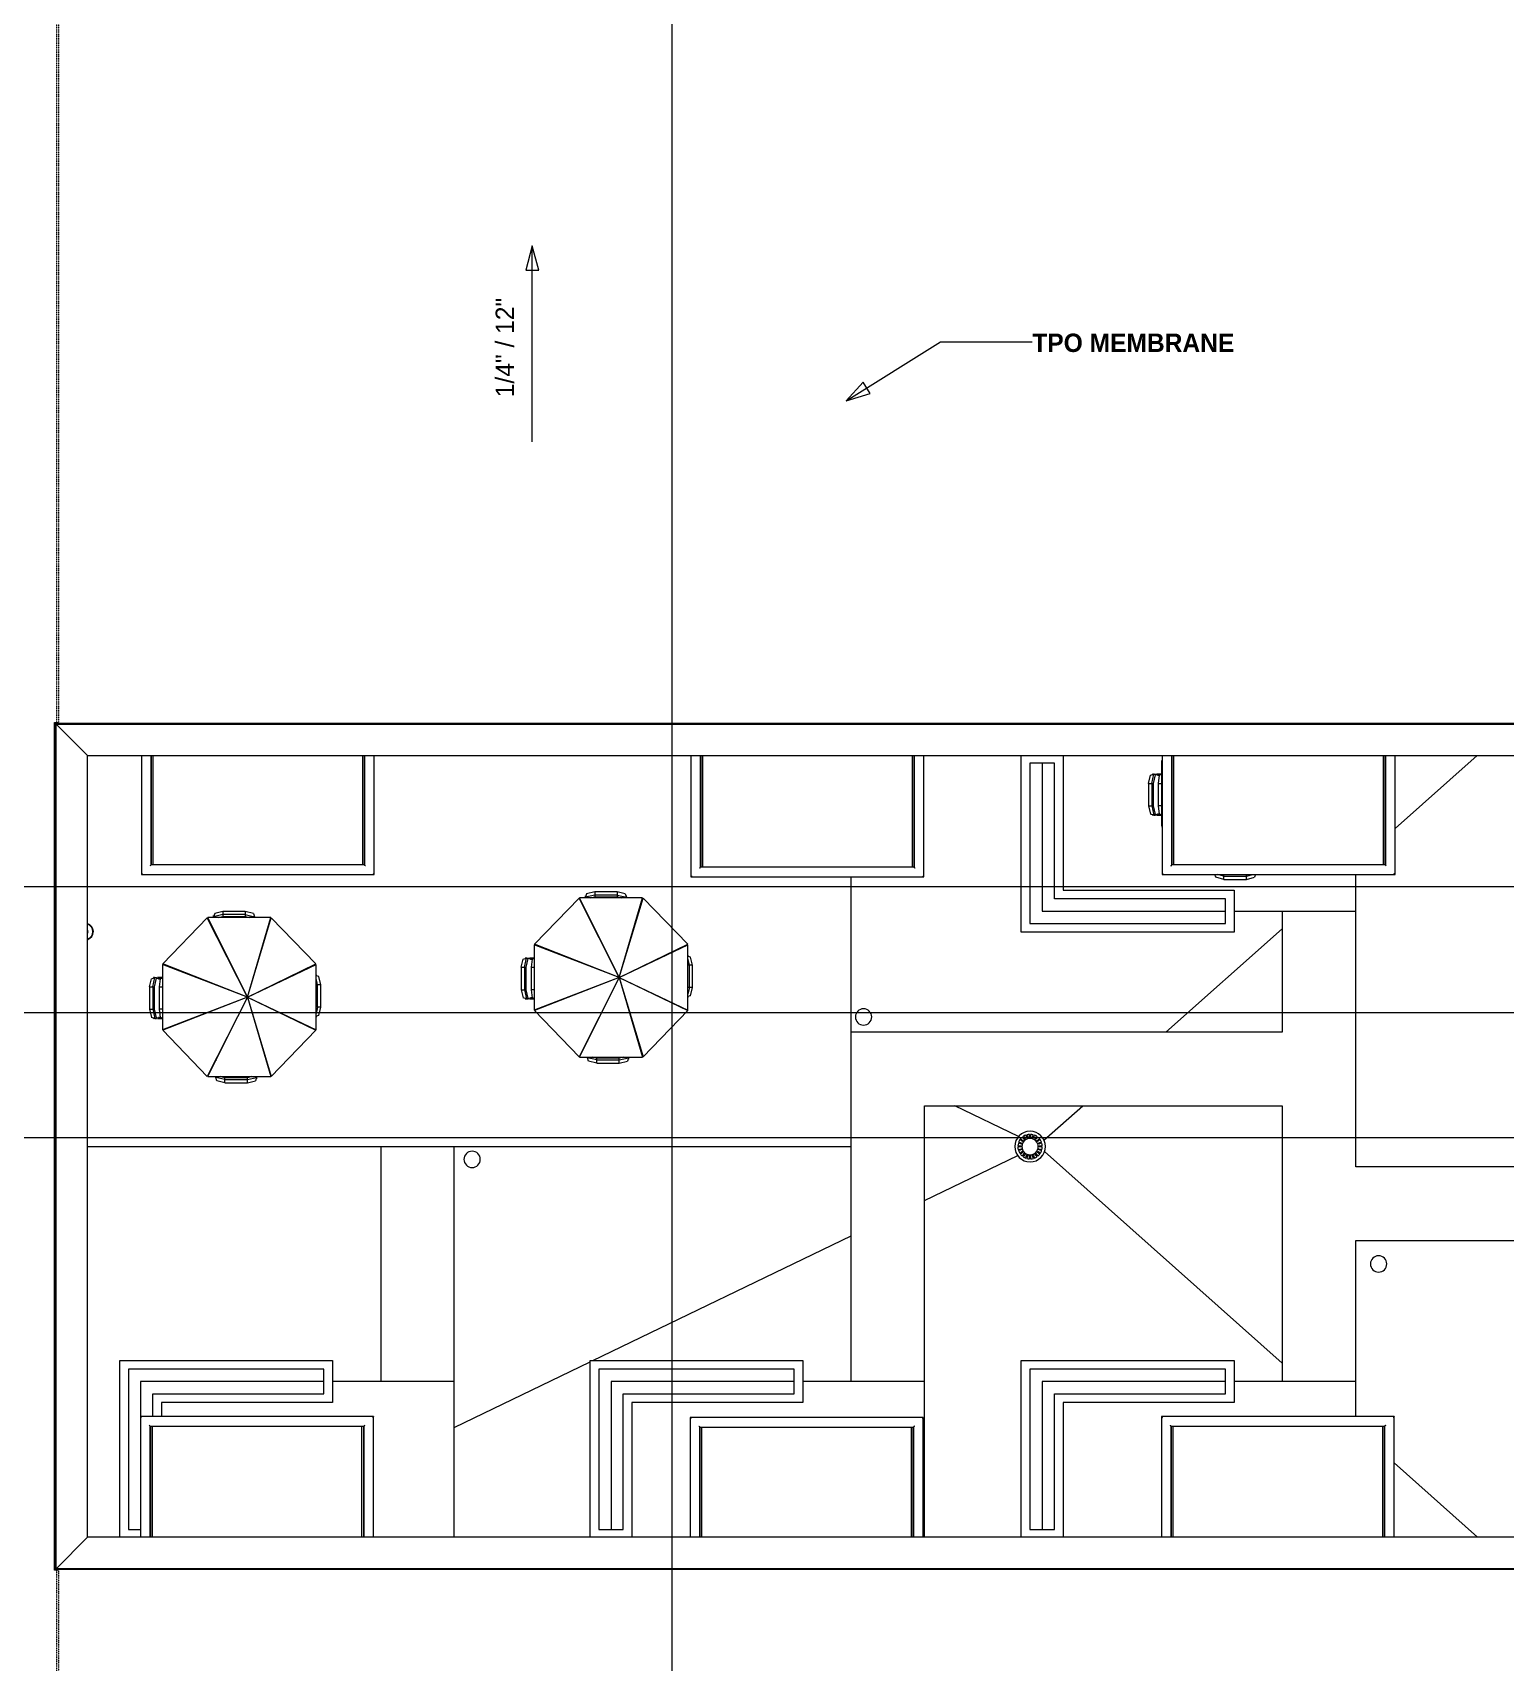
# Model space of a CAD drawing. Header units: inches. Extents: x -4250 to -935, y 9756 to 12395.
# Drawn here: x -3420 to -2699, y 10797 to 11595 of the extents above; entities that cross this region are included whole.
import ezdxf

# ---------------------------------------------------------------- set-up
doc = ezdxf.new("R2010")
doc.units = ezdxf.units.IN
doc.header["$MEASUREMENT"] = 0
doc.linetypes.add('Dash 1_16_', pattern=[0.125, 0.0625, -0.0625])
for name, color, linetype, lineweight in [('A-FLOR', 192, 'Continuous', 13), ('A-FLOR-4', 192, 'Continuous', 9), ('A-FLOR-HRAL', 11, 'Continuous', 9), ('A-ROOF-3', 7, 'Dash 1_16_', 9), ('A-WALL-2', 113, 'Continuous', 9), ('E-LITE-EQPM', 33, 'Continuous', 9), ('G-ANNO-DIMS', 111, 'Continuous', 9), ('G-ANNO-SYMB-2', 111, 'Continuous', 9), ('G-ANNO-TEXT', 231, 'Continuous', 9), ('G-IMPT', 8, 'Continuous', 9), ('M-EQPM', 50, 'Continuous', 9)]:
    doc.layers.add(name, color=color, linetype=linetype, lineweight=lineweight)
doc.styles.add('Century Gothic_1', font='ufonts.com_century-gothic.ttf', dxfattribs={"height": 9})
doc.styles.add('Century Gothic_B', font='GOTHICB.TTF', dxfattribs={"height": 9})

# ---------------------------------------------------------------- blocks, each defined once
blk = doc.blocks.new('Outdoor Table01 - 02ZUTB01_dwg-V5-FLOOR PLAN - ROOF')
at = {"layer": 'G-IMPT'}
for p, q in [((-11, 40.99), (-11.5, 39.37)), ((-7, 40.37), (-11.5, 39.37)), ((-11.42, 39.62), (-11.5, 40)), ((-11.5, 39.5), (-11.5, 40)), ((-7, 41.99), (-11, 40.99)), ((-7, 41.99), (4, 41.99)), ((-7, 41.99), (-7, 40.37)), ((-7, 40.37), (4, 40.37)), ((-7, 40.37), (-7, 39.5)), ((4, 41.99), (8, 40.99)), ((4, 41.99), (4, 40.37)), ((4, 40.37), (8.5, 39.37)), ((4, 40.37), (4, 39.5)), ((8.5, 39.37), (8, 40.99)), ((8.5, 40), (8.42, 39.62)), ((8.5, 39.5), (8.5, 40)), ((-37.47, 16.26), (-15.64, 38.89)), ((4, 0), (-15.64, 38.89)), ((-15.38, 39), (4, 0)), ((-15.38, 39), (15.49, 39)), ((-11.49, 39.42), (-11.5, 39.5)), ((-11.5, 39.37), (-11.5, 39)), ((-11.42, 39), (-11.46, 39.24)), ((-7, 39.5), (-9.25, 39)), ((4, 39.5), (-7, 39.5)), ((6.25, 39), (4, 39.5)), ((4, 0), (15.49, 39)), ((4, 0), (15.74, 38.89)), ((8.46, 39.24), (8.42, 39)), ((8.5, 39.5), (8.49, 39.42)), ((8.5, 39.37), (8.5, 39)), ((15.74, 38.89), (37.57, 16.26)), ((-11.5, 30.7), (-11.5, 31.19)), ((4, 0), (-37.57, 16)), ((-37.57, -16), (-37.57, 16)), ((4, 0), (-37.47, 16.26)), ((-7.56, 23.27), (-7.74, 23.24)), ((4, 0), (37.57, 16.26)), ((4, 0), (37.68, 16)), ((10.22, 20.61), (10.1, 20.71)), ((37.68, 16), (37.68, -16)), ((-43.99, 6), (-42.99, 10)), ((-41.37, 10.5), (-42.99, 10)), ((-42.37, 6), (-41.37, 10.5)), ((-41.5, 10.5), (-42, 10.5)), ((-42, 10.5), (-41.62, 10.42)), ((-41.42, 10.49), (-41.5, 10.5)), ((-40.56, 10.23), (-41.5, 6)), ((-41.37, 10.5), (-40.5, 10.5)), ((-38.5, 10), (-41.24, 10.46)), ((-40.56, 10.21), (-39.5, 10)), ((-40.5, 10.5), (-40.54, 10.34)), ((-39.7, 10.2), (-40, 10.5)), ((-40, 10.5), (-39, 10.5)), ((-38.5, 10), (-39.5, 10)), ((-38.5, 10), (-39, 10.5)), ((-39, 10.5), (-37.57, 10.5)), ((-39, 10.5), (-37.57, 10.5)), ((-38.5, 10), (-39, 6)), ((-37.57, 10.31), (-38.5, 10)), ((-23.32, 10.71), (-23.39, 10.54)), ((23.61, 9.5), (24, 9.5)), ((37.68, 9.44), (38, 9.5)), ((37.68, 9.5), (38, 9.5)), ((38.99, 9), (37.68, 9.4)), ((38.37, 5), (37.68, 8.11)), ((38.99, 9), (39.99, 5)), ((-43.99, -5), (-43.99, 6)), ((-43.99, 6), (-42.37, 6)), ((-42.37, -5), (-42.37, 6)), ((-42.37, 6), (-41.5, 6)), ((-41.5, 6), (-41.5, -5)), ((-39, 6), (-39, -5)), ((-37.57, 6), (-39, 6)), ((4, 0), (-37.57, -16)), ((4, 0), (-37.47, -16.26)), ((4, 0), (-15.64, -38.89)), ((4, 0), (-15.38, -39)), ((4, 0), (15.49, -39)), ((4, 0), (37.68, -16)), ((4, 0), (37.57, -16.26)), ((4, 0), (15.74, -38.89)), ((20.51, 7.84), (20.45, 7.97)), ((38.37, 5), (37.68, 5)), ((39.99, 5), (38.37, 5)), ((38.37, 5), (38.37, -6)), ((39.99, 5), (39.99, -6)), ((-43.99, -5), (-42.99, -9)), ((-43.99, -5), (-42.37, -5)), ((-42.37, -5), (-41.37, -9.5)), ((-42.37, -5), (-41.5, -5)), ((-41.5, -5), (-40.56, -9.23)), ((-39, -5), (-38.5, -9)), ((-39, -5), (-37.57, -5)), ((20.45, -7.97), (20.51, -7.84)), ((38.37, -6), (37.68, -9.11)), ((38.37, -6), (37.68, -6)), ((39.99, -6), (38.37, -6)), ((39.99, -6), (38.99, -10)), ((-42.99, -9), (-41.37, -9.5)), ((-41.62, -9.42), (-42, -9.5)), ((-41.5, -9.5), (-42, -9.5)), ((-41.42, -9.49), (-41.5, -9.5)), ((-41.37, -9.5), (-40.5, -9.5)), ((-38.5, -9), (-41.24, -9.46)), ((-39.5, -9), (-40.56, -9.21)), ((-40.54, -9.34), (-40.5, -9.5)), ((-40, -9.5), (-39.7, -9.2)), ((-39, -9.5), (-40, -9.5)), ((-39.5, -9), (-38.5, -9)), ((-39, -9.5), (-38.5, -9)), ((-37.57, -9.5), (-39, -9.5)), ((-37.57, -9.5), (-39, -9.5)), ((-37.57, -9.31), (-38.5, -9)), ((-23.39, -10.54), (-23.32, -10.71)), ((25.68, -10.5), (26.1, -10.5)), ((38.99, -10), (37.68, -10.4)), ((38, -10.5), (37.68, -10.44)), ((37.68, -10.5), (38, -10.5)), ((-15.64, -38.89), (-37.47, -16.26)), ((-8, -23.77), (-8, -24.14)), ((-7.74, -23.24), (-7.56, -23.27)), ((10.1, -20.71), (10.22, -20.61)), ((37.57, -16.26), (15.74, -38.89)), ((15.49, -39), (-15.38, -39)), ((-12.5, -32.68), (-12.5, -33.2)), ((-12.5, -39.37), (-12.5, -39)), ((-12, -40.99), (-12.5, -39.37)), ((-8, -40.37), (-12.5, -39.37)), ((-12.49, -39.42), (-12.5, -39.5)), ((-12.5, -39.5), (-12.5, -40)), ((-12.5, -40), (-12.42, -39.62)), ((-12.42, -39), (-12.46, -39.24)), ((-10.25, -39), (-8, -39.5)), ((-8, -39.5), (3, -39.5)), ((-8, -40.37), (-8, -39.5)), ((3, -39.5), (5.25, -39)), ((3, -40.37), (7.5, -39.37)), ((3, -40.37), (3, -39.5)), ((7, -40.99), (7.5, -39.37)), ((7.42, -39), (7.46, -39.24)), ((7.42, -39.62), (7.5, -40)), ((7.49, -39.42), (7.5, -39.5)), ((7.5, -39.37), (7.5, -39)), ((7.5, -39.5), (7.5, -40)), ((-8, -41.99), (-12, -40.99)), ((3, -40.37), (-8, -40.37)), ((-8, -41.99), (-8, -40.37)), ((3, -41.99), (-8, -41.99)), ((3, -41.99), (3, -40.37)), ((7, -40.99), (3, -41.99))]:
    blk.add_line(p, q, dxfattribs=at)
blk = doc.blocks.new('Outdoor Table01 - 02ZUTB01_dwg-V7-FLOOR PLAN - ROOF')
at = {"layer": 'G-IMPT'}
for p, q in [((-11.43, 39.66), (-11.5, 40)), ((-11.5, 39.66), (-11.5, 40)), ((-11, 40.99), (-11.41, 39.66)), ((-7, 41.99), (-11, 40.99)), ((-7, 40.37), (-10.18, 39.66)), ((-7, 41.99), (4, 41.99)), ((-7, 41.99), (-7, 40.37)), ((-7, 40.37), (4, 40.37)), ((-7, 40.37), (-7, 39.66)), ((4, 41.99), (8, 40.99)), ((4, 41.99), (4, 40.37)), ((4, 40.37), (7.18, 39.66)), ((4, 40.37), (4, 39.66)), ((8.41, 39.66), (8, 40.99)), ((8.5, 40), (8.43, 39.66)), ((8.5, 39.66), (8.5, 40)), ((-37.25, 15.88), (-37.57, 16)), ((-37.57, -16), (-37.57, 16)), ((-37.47, 16.26), (-37.25, 16.49)), ((-37.25, 16.18), (-37.47, 16.26)), ((-43.99, 6), (-42.99, 10)), ((-41.37, 10.5), (-42.99, 10)), ((-42.37, 6), (-41.37, 10.5)), ((-41.5, 10.5), (-42, 10.5)), ((-42, 10.5), (-41.62, 10.42)), ((-41.42, 10.49), (-41.5, 10.5)), ((-40.56, 10.23), (-41.5, 6)), ((-41.37, 10.5), (-40.5, 10.5)), ((-38.5, 10), (-41.24, 10.46)), ((-40.56, 10.21), (-39.5, 10)), ((-40.5, 10.5), (-40.54, 10.34)), ((-39.7, 10.2), (-40, 10.5)), ((-40, 10.5), (-39, 10.5)), ((-38.5, 10), (-39.5, 10)), ((-38.5, 10), (-39, 10.5)), ((-39, 10.5), (-37.57, 10.5)), ((-39, 10.5), (-37.57, 10.5)), ((-38.5, 10), (-39, 6)), ((-37.57, 10.31), (-38.5, 10)), ((-43.99, -5), (-43.99, 6)), ((-43.99, 6), (-42.37, 6)), ((-42.37, -5), (-42.37, 6)), ((-42.37, 6), (-41.5, 6)), ((-41.5, 6), (-41.5, -5)), ((-39, 6), (-39, -5)), ((-37.57, 6), (-39, 6)), ((-43.99, -5), (-42.99, -9)), ((-43.99, -5), (-42.37, -5)), ((-42.37, -5), (-41.37, -9.5)), ((-42.37, -5), (-41.5, -5)), ((-41.5, -5), (-40.56, -9.23)), ((-39, -5), (-38.5, -9)), ((-39, -5), (-37.57, -5)), ((-42.99, -9), (-41.37, -9.5)), ((-41.62, -9.42), (-42, -9.5)), ((-41.5, -9.5), (-42, -9.5)), ((-41.42, -9.49), (-41.5, -9.5)), ((-41.37, -9.5), (-40.5, -9.5)), ((-38.5, -9), (-41.24, -9.46)), ((-39.5, -9), (-40.56, -9.21)), ((-40.54, -9.34), (-40.5, -9.5)), ((-40, -9.5), (-39.7, -9.2)), ((-39, -9.5), (-40, -9.5)), ((-39.5, -9), (-38.5, -9)), ((-39, -9.5), (-38.5, -9)), ((-37.57, -9.5), (-39, -9.5)), ((-37.57, -9.5), (-39, -9.5)), ((-37.57, -9.31), (-38.5, -9)), ((-37.25, -15.87), (-37.57, -16)), ((-37.25, -16.18), (-37.47, -16.26)), ((-37.25, -16.49), (-37.47, -16.26))]:
    blk.add_line(p, q, dxfattribs=at)

msp = doc.modelspace()

# ---------------------------------------------------------------- linework, layer by layer
at = {"layer": 'A-FLOR'}
for p, q in [((-2753.12, 11205.03), (-2712.81, 11240.83)), ((-2865.45, 11105.29), (-2808.32, 11156.01)), ((-2937.48, 11054.25), (-2968.71, 11069.29)), ((-2925.06, 11052.36), (-2906, 11069.29)), ((-2983.52, 11022.92), (-2937.91, 11044.95)), ((-2924.83, 11046.84), (-2808.32, 10943.11)), ((-3146.06, 10944.44), (-3019.52, 11005.54)), ((-3213.92, 10911.67), (-3147.37, 10943.81)), ((-2753.5, 10894.29), (-2712.69, 10857.95))]:
    msp.add_line(p, q, dxfattribs=at)
at = {"layer": 'A-FLOR-4'}
for p, q in [((-2925.92, 11237.14), (-2925.92, 11164.59)), ((-3019.52, 10934.19), (-3019.52, 11181.39)), ((-2772.32, 11039.29), (-2772.32, 11182.53)), ((-2925.92, 11164.59), (-2836.17, 11164.59)), ((-2831.92, 11164.59), (-2772.32, 11164.59)), ((-2808.32, 11164.59), (-2808.32, 11105.29)), ((-2808.32, 11105.29), (-3019.52, 11105.29)), ((-2983.52, 10857.95), (-2983.52, 11069.29)), ((-2983.52, 11069.29), (-2808.32, 11069.29)), ((-2808.32, 11069.29), (-2808.32, 10934.19)), ((-3393.48, 11049.29), (-3019.52, 11049.29)), ((-3249.92, 11049.29), (-3249.92, 10934.19)), ((-3213.92, 10857.95), (-3213.92, 11049.29)), ((-2520.32, 11039.29), (-2772.32, 11039.29)), ((-2772.32, 10917), (-2772.32, 11003.29)), ((-2772.32, 11003.29), (-2520.32, 11003.29)), ((-3277.77, 10934.19), (-3367.52, 10934.19)), ((-3367.52, 10934.19), (-3367.52, 10917)), ((-3213.92, 10934.19), (-3273.52, 10934.19)), ((-3047.37, 10934.19), (-3137.12, 10934.19)), ((-3137.12, 10934.19), (-3137.12, 10861.64)), ((-2983.52, 10934.19), (-3043.12, 10934.19)), ((-2925.92, 10934.19), (-2925.92, 10861.64)), ((-2836.17, 10934.19), (-2925.92, 10934.19)), ((-2772.32, 10934.19), (-2831.92, 10934.19))]:
    msp.add_line(p, q, dxfattribs=at)
at = {"layer": 'A-FLOR-HRAL'}
for p, q in [((-3367.15, 11240.83), (-3367.15, 11182.53)), ((-3362.42, 11187.25), (-3362.42, 11240.83)), ((-3257.82, 11240.83), (-3257.82, 11187.25)), ((-3253.1, 11182.53), (-3253.1, 11240.83)), ((-3097.95, 11240.83), (-3097.95, 11181.39)), ((-3093.22, 11186.11), (-3093.22, 11240.83)), ((-2988.62, 11240.83), (-2988.62, 11186.11)), ((-2983.9, 11181.39), (-2983.9, 11240.83)), ((-2867.17, 11240.83), (-2867.17, 11182.53)), ((-2862.45, 11187.25), (-2862.45, 11240.83)), ((-2757.85, 11240.83), (-2757.85, 11187.25)), ((-2753.12, 11182.53), (-2753.12, 11240.83)), ((-3257.82, 11187.25), (-3362.42, 11187.25)), ((-2988.62, 11186.11), (-3093.22, 11186.11)), ((-2757.85, 11187.25), (-2862.45, 11187.25)), ((-3367.15, 11182.53), (-3253.1, 11182.53)), ((-3097.95, 11181.39), (-2983.9, 11181.39)), ((-2867.17, 11182.53), (-2753.12, 11182.53)), ((-3253.47, 10917), (-3367.52, 10917)), ((-3367.52, 10917), (-3367.52, 10857.95)), ((-3253.47, 10857.95), (-3253.47, 10917)), ((-2984.3, 10916.64), (-3098.35, 10916.64)), ((-3098.35, 10916.64), (-3098.35, 10857.95)), ((-2984.3, 10857.95), (-2984.3, 10916.64)), ((-2753.5, 10917), (-2867.55, 10917)), ((-2867.55, 10917), (-2867.55, 10857.95)), ((-2753.5, 10857.95), (-2753.5, 10917)), ((-3362.8, 10912.28), (-3258.2, 10912.28)), ((-3362.8, 10857.95), (-3362.8, 10912.28)), ((-3258.2, 10912.28), (-3258.2, 10857.95)), ((-3093.62, 10911.91), (-2989.02, 10911.91)), ((-3093.62, 10857.95), (-3093.62, 10911.91)), ((-2989.02, 10911.91), (-2989.02, 10857.95)), ((-2862.82, 10912.28), (-2758.22, 10912.28)), ((-2862.82, 10857.95), (-2862.82, 10912.28)), ((-2758.22, 10912.28), (-2758.22, 10857.95))]:
    msp.add_line(p, q, dxfattribs=at)
for points, knots in [([(-3362.9, 11186.78), (-3362.86, 11186.82), (-3362.79, 11186.88), (-3362.72, 11186.96), (-3362.67, 11187.01), (-3362.63, 11187.04), (-3362.6, 11187.08), (-3362.57, 11187.11), (-3362.54, 11187.13), (-3362.52, 11187.16), (-3362.49, 11187.19), (-3362.46, 11187.22), (-3362.43, 11187.24), (-3362.42, 11187.25), (-3362.42, 11187.25)], [0, 0, 0, 0, 0.166667, 0.25, 0.333333, 0.375, 0.416667, 0.5, 0.541667, 0.583333, 0.666667, 0.75, 0.833333, 1, 1, 1, 1]), ([(-3257.35, 11186.78), (-3257.39, 11186.82), (-3257.45, 11186.88), (-3257.53, 11186.96), (-3257.58, 11187.01), (-3257.61, 11187.04), (-3257.65, 11187.08), (-3257.68, 11187.11), (-3257.71, 11187.13), (-3257.73, 11187.16), (-3257.76, 11187.19), (-3257.79, 11187.22), (-3257.82, 11187.24), (-3257.82, 11187.25), (-3257.82, 11187.25)], [0, 0, 0, 0, 0.166667, 0.25, 0.333333, 0.375, 0.416667, 0.5, 0.541667, 0.583333, 0.666667, 0.75, 0.833333, 1, 1, 1, 1]), ([(-3093.7, 11185.64), (-3093.65, 11185.68), (-3093.59, 11185.74), (-3093.51, 11185.82), (-3093.47, 11185.87), (-3093.43, 11185.9), (-3093.4, 11185.94), (-3093.37, 11185.97), (-3093.34, 11186), (-3093.31, 11186.02), (-3093.29, 11186.05), (-3093.26, 11186.08), (-3093.23, 11186.11), (-3093.22, 11186.11), (-3093.22, 11186.11)], [0, 0, 0, 0, 0.166667, 0.25, 0.333333, 0.375, 0.416667, 0.5, 0.541667, 0.583333, 0.666667, 0.75, 0.833333, 1, 1, 1, 1]), ([(-2988.15, 11185.64), (-2988.19, 11185.68), (-2988.25, 11185.74), (-2988.33, 11185.82), (-2988.38, 11185.87), (-2988.41, 11185.9), (-2988.45, 11185.94), (-2988.48, 11185.97), (-2988.51, 11186), (-2988.53, 11186.02), (-2988.56, 11186.05), (-2988.59, 11186.08), (-2988.62, 11186.11), (-2988.62, 11186.11), (-2988.62, 11186.11)], [0, 0, 0, 0, 0.166667, 0.25, 0.333333, 0.375, 0.416667, 0.5, 0.541667, 0.583333, 0.666667, 0.75, 0.833333, 1, 1, 1, 1]), ([(-2862.92, 11186.78), (-2862.88, 11186.82), (-2862.82, 11186.88), (-2862.74, 11186.96), (-2862.69, 11187.01), (-2862.66, 11187.04), (-2862.62, 11187.08), (-2862.59, 11187.11), (-2862.57, 11187.13), (-2862.54, 11187.16), (-2862.51, 11187.19), (-2862.48, 11187.22), (-2862.46, 11187.24), (-2862.45, 11187.25), (-2862.45, 11187.25)], [0, 0, 0, 0, 0.166667, 0.25, 0.333333, 0.375, 0.416667, 0.5, 0.541667, 0.583333, 0.666667, 0.75, 0.833333, 1, 1, 1, 1]), ([(-2757.38, 11186.78), (-2757.42, 11186.82), (-2757.48, 11186.88), (-2757.56, 11186.96), (-2757.6, 11187.01), (-2757.64, 11187.04), (-2757.67, 11187.08), (-2757.7, 11187.11), (-2757.73, 11187.13), (-2757.76, 11187.16), (-2757.79, 11187.19), (-2757.81, 11187.22), (-2757.84, 11187.24), (-2757.85, 11187.25), (-2757.85, 11187.25)], [0, 0, 0, 0, 0.166667, 0.25, 0.333333, 0.375, 0.416667, 0.5, 0.541667, 0.583333, 0.666667, 0.75, 0.833333, 1, 1, 1, 1]), ([(-3367.15, 11182.53), (-3367.15, 11182.53), (-3367.14, 11182.54), (-3367.11, 11182.56), (-3367.09, 11182.59), (-3367.06, 11182.62), (-3367.03, 11182.64), (-3367, 11182.67), (-3366.96, 11182.71), (-3366.92, 11182.75), (-3366.89, 11182.79), (-3366.85, 11182.83), (-3366.78, 11182.9), (-3366.72, 11182.96), (-3366.68, 11183)], [0, 0, 0, 0, 0.166667, 0.25, 0.333333, 0.416667, 0.458333, 0.5, 0.583333, 0.666667, 0.708333, 0.75, 0.833333, 1, 1, 1, 1]), ([(-3253.1, 11182.53), (-3253.1, 11182.53), (-3253.11, 11182.54), (-3253.13, 11182.56), (-3253.16, 11182.59), (-3253.19, 11182.62), (-3253.22, 11182.64), (-3253.24, 11182.67), (-3253.28, 11182.71), (-3253.33, 11182.75), (-3253.36, 11182.79), (-3253.4, 11182.83), (-3253.47, 11182.9), (-3253.53, 11182.96), (-3253.57, 11183)], [0, 0, 0, 0, 0.166667, 0.25, 0.333333, 0.416667, 0.458333, 0.5, 0.583333, 0.666667, 0.708333, 0.75, 0.833333, 1, 1, 1, 1]), ([(-3097.95, 11181.39), (-3097.95, 11181.39), (-3097.94, 11181.4), (-3097.91, 11181.42), (-3097.89, 11181.45), (-3097.86, 11181.48), (-3097.83, 11181.51), (-3097.8, 11181.53), (-3097.76, 11181.57), (-3097.72, 11181.62), (-3097.68, 11181.65), (-3097.65, 11181.69), (-3097.58, 11181.76), (-3097.52, 11181.82), (-3097.48, 11181.86)], [0, 0, 0, 0, 0.166667, 0.25, 0.333333, 0.416667, 0.458333, 0.5, 0.583333, 0.666667, 0.708333, 0.75, 0.833333, 1, 1, 1, 1]), ([(-2983.9, 11181.39), (-2983.9, 11181.39), (-2983.91, 11181.4), (-2983.93, 11181.42), (-2983.96, 11181.45), (-2983.99, 11181.48), (-2984.02, 11181.51), (-2984.04, 11181.53), (-2984.08, 11181.57), (-2984.13, 11181.62), (-2984.16, 11181.65), (-2984.2, 11181.69), (-2984.27, 11181.76), (-2984.33, 11181.82), (-2984.37, 11181.86)], [0, 0, 0, 0, 0.166667, 0.25, 0.333333, 0.416667, 0.458333, 0.5, 0.583333, 0.666667, 0.708333, 0.75, 0.833333, 1, 1, 1, 1]), ([(-2867.17, 11182.53), (-2867.17, 11182.53), (-2867.16, 11182.54), (-2867.14, 11182.56), (-2867.11, 11182.59), (-2867.08, 11182.62), (-2867.06, 11182.64), (-2867.03, 11182.67), (-2866.99, 11182.71), (-2866.95, 11182.75), (-2866.91, 11182.79), (-2866.87, 11182.83), (-2866.8, 11182.9), (-2866.74, 11182.96), (-2866.7, 11183)], [0, 0, 0, 0, 0.166667, 0.25, 0.333333, 0.416667, 0.458333, 0.5, 0.583333, 0.666667, 0.708333, 0.75, 0.833333, 1, 1, 1, 1]), ([(-2753.12, 11182.53), (-2753.12, 11182.53), (-2753.13, 11182.54), (-2753.16, 11182.56), (-2753.19, 11182.59), (-2753.21, 11182.62), (-2753.24, 11182.64), (-2753.27, 11182.67), (-2753.31, 11182.71), (-2753.35, 11182.75), (-2753.39, 11182.79), (-2753.42, 11182.83), (-2753.49, 11182.9), (-2753.55, 11182.96), (-2753.6, 11183)], [0, 0, 0, 0, 0.166667, 0.25, 0.333333, 0.416667, 0.458333, 0.5, 0.583333, 0.666667, 0.708333, 0.75, 0.833333, 1, 1, 1, 1]), ([(-3367.52, 10917), (-3367.52, 10917), (-3367.52, 10916.99), (-3367.49, 10916.97), (-3367.46, 10916.94), (-3367.43, 10916.91), (-3367.41, 10916.88), (-3367.38, 10916.86), (-3367.34, 10916.82), (-3367.3, 10916.77), (-3367.26, 10916.74), (-3367.22, 10916.7), (-3367.15, 10916.63), (-3367.09, 10916.57), (-3367.05, 10916.53)], [0, 0, 0, 0, 0.166667, 0.25, 0.333333, 0.416667, 0.458333, 0.5, 0.583333, 0.666667, 0.708333, 0.75, 0.833333, 1, 1, 1, 1]), ([(-3253.47, 10917), (-3253.47, 10917), (-3253.48, 10916.99), (-3253.51, 10916.97), (-3253.54, 10916.94), (-3253.57, 10916.91), (-3253.59, 10916.88), (-3253.62, 10916.86), (-3253.66, 10916.82), (-3253.7, 10916.77), (-3253.74, 10916.74), (-3253.78, 10916.7), (-3253.84, 10916.63), (-3253.91, 10916.57), (-3253.95, 10916.53)], [0, 0, 0, 0, 0.166667, 0.25, 0.333333, 0.416667, 0.458333, 0.5, 0.583333, 0.666667, 0.708333, 0.75, 0.833333, 1, 1, 1, 1]), ([(-3098.35, 10916.64), (-3098.35, 10916.64), (-3098.34, 10916.63), (-3098.31, 10916.6), (-3098.29, 10916.58), (-3098.26, 10916.55), (-3098.23, 10916.52), (-3098.2, 10916.49), (-3098.16, 10916.46), (-3098.12, 10916.41), (-3098.09, 10916.38), (-3098.05, 10916.34), (-3097.98, 10916.27), (-3097.92, 10916.21), (-3097.88, 10916.17)], [0, 0, 0, 0, 0.166667, 0.25, 0.333333, 0.416667, 0.458333, 0.5, 0.583333, 0.666667, 0.708333, 0.75, 0.833333, 1, 1, 1, 1]), ([(-2984.3, 10916.64), (-2984.3, 10916.64), (-2984.31, 10916.63), (-2984.33, 10916.6), (-2984.36, 10916.58), (-2984.39, 10916.55), (-2984.42, 10916.52), (-2984.44, 10916.49), (-2984.48, 10916.46), (-2984.53, 10916.41), (-2984.56, 10916.38), (-2984.6, 10916.34), (-2984.67, 10916.27), (-2984.73, 10916.21), (-2984.77, 10916.17)], [0, 0, 0, 0, 0.166667, 0.25, 0.333333, 0.416667, 0.458333, 0.5, 0.583333, 0.666667, 0.708333, 0.75, 0.833333, 1, 1, 1, 1]), ([(-2867.55, 10917), (-2867.55, 10917), (-2867.54, 10916.99), (-2867.51, 10916.97), (-2867.49, 10916.94), (-2867.46, 10916.91), (-2867.43, 10916.88), (-2867.4, 10916.86), (-2867.36, 10916.82), (-2867.32, 10916.77), (-2867.28, 10916.74), (-2867.25, 10916.7), (-2867.18, 10916.63), (-2867.12, 10916.57), (-2867.08, 10916.53)], [0, 0, 0, 0, 0.166667, 0.25, 0.333333, 0.416667, 0.458333, 0.5, 0.583333, 0.666667, 0.708333, 0.75, 0.833333, 1, 1, 1, 1]), ([(-2753.5, 10917), (-2753.5, 10917), (-2753.51, 10916.99), (-2753.53, 10916.97), (-2753.56, 10916.94), (-2753.59, 10916.91), (-2753.62, 10916.88), (-2753.64, 10916.86), (-2753.68, 10916.82), (-2753.73, 10916.77), (-2753.76, 10916.74), (-2753.8, 10916.7), (-2753.87, 10916.63), (-2753.93, 10916.57), (-2753.97, 10916.53)], [0, 0, 0, 0, 0.166667, 0.25, 0.333333, 0.416667, 0.458333, 0.5, 0.583333, 0.666667, 0.708333, 0.75, 0.833333, 1, 1, 1, 1]), ([(-3363.27, 10912.75), (-3363.23, 10912.71), (-3363.17, 10912.65), (-3363.09, 10912.57), (-3363.04, 10912.52), (-3363.01, 10912.49), (-3362.98, 10912.45), (-3362.94, 10912.42), (-3362.92, 10912.39), (-3362.89, 10912.37), (-3362.86, 10912.34), (-3362.83, 10912.31), (-3362.81, 10912.29), (-3362.8, 10912.28), (-3362.8, 10912.28)], [0, 0, 0, 0, 0.166667, 0.25, 0.333333, 0.375, 0.416667, 0.5, 0.541667, 0.583333, 0.666667, 0.75, 0.833333, 1, 1, 1, 1]), ([(-3257.73, 10912.75), (-3257.77, 10912.71), (-3257.83, 10912.65), (-3257.91, 10912.57), (-3257.95, 10912.52), (-3257.99, 10912.49), (-3258.02, 10912.45), (-3258.05, 10912.42), (-3258.08, 10912.39), (-3258.11, 10912.37), (-3258.14, 10912.34), (-3258.16, 10912.31), (-3258.19, 10912.29), (-3258.2, 10912.28), (-3258.2, 10912.28)], [0, 0, 0, 0, 0.166667, 0.25, 0.333333, 0.375, 0.416667, 0.5, 0.541667, 0.583333, 0.666667, 0.75, 0.833333, 1, 1, 1, 1]), ([(-3094.1, 10912.39), (-3094.05, 10912.35), (-3093.99, 10912.28), (-3093.92, 10912.21), (-3093.87, 10912.16), (-3093.83, 10912.12), (-3093.8, 10912.09), (-3093.77, 10912.06), (-3093.74, 10912.03), (-3093.72, 10912.01), (-3093.69, 10911.98), (-3093.66, 10911.95), (-3093.63, 10911.92), (-3093.62, 10911.91), (-3093.62, 10911.91)], [0, 0, 0, 0, 0.166667, 0.25, 0.333333, 0.375, 0.416667, 0.5, 0.541667, 0.583333, 0.666667, 0.75, 0.833333, 1, 1, 1, 1]), ([(-2988.55, 10912.39), (-2988.59, 10912.35), (-2988.65, 10912.28), (-2988.73, 10912.21), (-2988.78, 10912.16), (-2988.81, 10912.12), (-2988.85, 10912.09), (-2988.88, 10912.06), (-2988.91, 10912.03), (-2988.93, 10912.01), (-2988.96, 10911.98), (-2988.99, 10911.95), (-2989.02, 10911.92), (-2989.02, 10911.92), (-2989.02, 10911.91)], [0, 0, 0, 0, 0.166667, 0.25, 0.333333, 0.375, 0.416667, 0.5, 0.541667, 0.583333, 0.666667, 0.75, 0.833333, 1, 1, 1, 1]), ([(-2863.3, 10912.75), (-2863.25, 10912.71), (-2863.19, 10912.65), (-2863.11, 10912.57), (-2863.07, 10912.52), (-2863.03, 10912.49), (-2863, 10912.45), (-2862.97, 10912.42), (-2862.94, 10912.39), (-2862.91, 10912.37), (-2862.89, 10912.34), (-2862.86, 10912.31), (-2862.83, 10912.29), (-2862.82, 10912.28), (-2862.82, 10912.28)], [0, 0, 0, 0, 0.166667, 0.25, 0.333333, 0.375, 0.416667, 0.5, 0.541667, 0.583333, 0.666667, 0.75, 0.833333, 1, 1, 1, 1]), ([(-2757.75, 10912.75), (-2757.79, 10912.71), (-2757.85, 10912.65), (-2757.93, 10912.57), (-2757.98, 10912.52), (-2758.01, 10912.49), (-2758.05, 10912.45), (-2758.08, 10912.42), (-2758.11, 10912.39), (-2758.13, 10912.37), (-2758.16, 10912.34), (-2758.19, 10912.31), (-2758.21, 10912.29), (-2758.22, 10912.28), (-2758.22, 10912.28)], [0, 0, 0, 0, 0.166667, 0.25, 0.333333, 0.375, 0.416667, 0.5, 0.541667, 0.583333, 0.666667, 0.75, 0.833333, 1, 1, 1, 1])]:
    msp.add_open_spline(points, degree=3, knots=knots, dxfattribs=at)
at = {"layer": 'A-ROOF-3'}
for p, q in [((-3408.67, 11747.44), (-3408.67, 11257)), ((-3407.67, 11748.44), (-3407.67, 11256.49)), ((-3408.67, 10841.78), (-3408.67, 10351.34)), ((-3407.67, 10842.29), (-3407.67, 10350.34))]:
    msp.add_line(p, q, dxfattribs=at)
at = {"layer": 'A-WALL-2'}
for p, q in [((-3409.19, 11256.53), (-3409.66, 11257)), ((-3409.66, 11257), (-3407.67, 11257)), ((-3409.66, 11257), (-3409.19, 11256.53)), ((-3409.66, 10841.78), (-3409.66, 11257)), ((-2077.02, 11256.49), (-3409.15, 11256.49)), ((-3409.15, 11256.49), (-3409.15, 10842.29)), ((-3393.48, 11240.83), (-3408.93, 11256.27)), ((-3408.93, 11256.27), (-2076.8, 11256.27)), ((-3408.93, 11256.27), (-3393.48, 11240.83)), ((-3408.93, 10842.51), (-3408.93, 11256.27)), ((-3393.48, 11240.83), (-2061.36, 11240.83)), ((-3393.48, 10857.95), (-3393.48, 11240.83)), ((-3362.36, 11240.83), (-3362.36, 11187.25)), ((-3361.36, 11187.25), (-3361.36, 11240.83)), ((-3258.87, 11240.83), (-3258.87, 11187.25)), ((-3257.87, 11187.25), (-3257.87, 11240.83)), ((-3093.16, 11240.83), (-3093.16, 11186.11)), ((-3092.16, 11186.11), (-3092.16, 11240.83)), ((-2989.67, 11240.83), (-2989.67, 11186.11)), ((-2988.67, 11186.11), (-2988.67, 11240.83)), ((-2936.17, 11154.34), (-2936.17, 11240.83)), ((-2931.92, 11237.14), (-2931.92, 11158.59)), ((-2919.92, 11237.14), (-2931.92, 11237.14)), ((-2919.92, 11170.59), (-2919.92, 11237.14)), ((-2915.67, 11240.83), (-2915.67, 11174.84)), ((-2862.39, 11240.83), (-2862.39, 11187.25)), ((-2861.39, 11187.25), (-2861.39, 11240.83)), ((-2758.89, 11240.83), (-2758.89, 11187.25)), ((-2757.89, 11187.25), (-2757.89, 11240.83)), ((-2836.17, 11170.59), (-2919.92, 11170.59)), ((-2915.67, 11174.84), (-2831.92, 11174.84)), ((-2836.17, 11158.59), (-2836.17, 11170.59)), ((-2831.92, 11174.84), (-2831.92, 11154.34)), ((-2831.92, 11154.34), (-2936.17, 11154.34)), ((-2931.92, 11158.59), (-2836.17, 11158.59)), ((-3377.77, 10944.44), (-3273.52, 10944.44)), ((-3377.77, 10857.95), (-3377.77, 10944.44)), ((-3277.77, 10940.19), (-3373.52, 10940.19)), ((-3373.52, 10940.19), (-3373.52, 10861.64)), ((-3277.77, 10928.19), (-3277.77, 10940.19)), ((-3273.52, 10944.44), (-3273.52, 10923.94)), ((-3147.37, 10944.44), (-3043.12, 10944.44)), ((-3147.37, 10857.95), (-3147.37, 10944.44)), ((-3047.37, 10940.19), (-3143.12, 10940.19)), ((-3143.12, 10940.19), (-3143.12, 10861.64)), ((-3047.37, 10928.19), (-3047.37, 10940.19)), ((-3043.12, 10944.44), (-3043.12, 10923.94)), ((-2936.17, 10944.44), (-2831.92, 10944.44)), ((-2936.17, 10857.95), (-2936.17, 10944.44)), ((-2836.17, 10940.19), (-2931.92, 10940.19)), ((-2931.92, 10940.19), (-2931.92, 10861.64)), ((-2836.17, 10928.19), (-2836.17, 10940.19)), ((-2831.92, 10944.44), (-2831.92, 10923.94)), ((-3361.52, 10928.19), (-3277.77, 10928.19)), ((-3361.52, 10917), (-3361.52, 10928.19)), ((-3273.52, 10923.94), (-3357.27, 10923.94)), ((-3357.27, 10923.94), (-3357.27, 10917)), ((-3131.12, 10928.19), (-3047.37, 10928.19)), ((-3131.12, 10861.64), (-3131.12, 10928.19)), ((-3043.12, 10923.94), (-3126.87, 10923.94)), ((-3126.87, 10923.94), (-3126.87, 10857.95)), ((-2919.92, 10928.19), (-2836.17, 10928.19)), ((-2919.92, 10861.64), (-2919.92, 10928.19)), ((-2831.92, 10923.94), (-2915.67, 10923.94)), ((-2915.67, 10923.94), (-2915.67, 10857.95)), ((-3362.75, 10912.28), (-3362.75, 10857.95)), ((-3361.75, 10857.95), (-3361.75, 10912.28)), ((-3259.26, 10912.28), (-3259.26, 10857.95)), ((-3258.26, 10857.95), (-3258.26, 10912.28)), ((-3093.58, 10911.91), (-3093.58, 10857.95)), ((-3092.58, 10857.95), (-3092.58, 10911.91)), ((-2990.09, 10911.92), (-2990.09, 10857.95)), ((-2989.09, 10857.95), (-2989.09, 10911.91)), ((-2862.78, 10912.28), (-2862.78, 10857.95)), ((-2861.78, 10857.95), (-2861.78, 10912.28)), ((-2759.28, 10912.28), (-2759.28, 10857.95)), ((-2758.28, 10857.95), (-2758.28, 10912.28)), ((-3373.52, 10861.64), (-3367.52, 10861.64)), ((-3143.12, 10861.64), (-3131.12, 10861.64)), ((-2931.92, 10861.64), (-2919.92, 10861.64)), ((-3393.48, 10857.95), (-3408.93, 10842.51)), ((-3408.93, 10842.51), (-3393.48, 10857.95)), ((-2061.36, 10857.95), (-3393.48, 10857.95)), ((-2076.8, 10842.51), (-3408.93, 10842.51)), ((-3409.19, 10842.25), (-3409.66, 10841.78)), ((-3409.66, 10841.78), (-3409.19, 10842.25)), ((-3407.67, 10841.78), (-3409.66, 10841.78)), ((-3409.15, 10842.29), (-2077.02, 10842.29))]:
    msp.add_line(p, q, dxfattribs=at)
at = {"layer": 'A-WALL-2', "flags": 128}
for points in [[(-3409.15, 11256.49), (-3409.15, 11256.49), (-3409.16, 11256.5), (-3409.19, 11256.53)], [(-3409.19, 11256.53), (-3409.16, 11256.5), (-3409.15, 11256.49), (-3409.15, 11256.49)], [(-3408.93, 11256.27), (-3408.98, 11256.32), (-3409.04, 11256.38), (-3409.08, 11256.42), (-3409.12, 11256.46), (-3409.14, 11256.48), (-3409.15, 11256.49)], [(-3409.15, 11256.49), (-3409.14, 11256.48), (-3409.12, 11256.46), (-3409.08, 11256.42), (-3409.04, 11256.38), (-3408.98, 11256.32), (-3408.93, 11256.27)], [(-3408.93, 10842.51), (-3408.98, 10842.45), (-3409.04, 10842.4), (-3409.08, 10842.36), (-3409.12, 10842.32), (-3409.14, 10842.3), (-3409.15, 10842.29)], [(-3409.15, 10842.29), (-3409.14, 10842.3), (-3409.12, 10842.32), (-3409.08, 10842.36), (-3409.04, 10842.4), (-3408.98, 10842.45), (-3408.93, 10842.51)], [(-3409.15, 10842.29), (-3409.15, 10842.29), (-3409.16, 10842.27), (-3409.19, 10842.25)], [(-3409.19, 10842.25), (-3409.16, 10842.27), (-3409.15, 10842.29), (-3409.15, 10842.29)]]:
    msp.add_lwpolyline(points, dxfattribs=at)
at = {"layer": 'E-LITE-EQPM'}
for centre, radius, start, end in [((-3394.74, 11154.59), 1.45, 19.26913, 29.64177), ((-3394.74, 11154.59), 1.45, 19.26913, 29.64177), ((-3394.74, 11154.59), 1.45, 0, 29.64177), ((-3394.74, 11154.59), 1.45, 330.35823, 0), ((-3394.74, 11154.59), 1.45, 330.35823, 342.04928), ((-3394.74, 11154.59), 1.45, 330.35823, 342.04928), ((-3394.74, 11154.59), 3.81, 0, 70.4008), ((-3394.74, 11154.59), 3.81, 289.5992, 0), ((-3394.74, 11154.59), 4.06, 0, 71.64818), ((-3394.74, 11154.59), 4.06, 288.35182, 0), ((-3013.44, 11112.81), 4, 0, 180), ((-3013.44, 11112.81), 4, 180, 0), ((-3205.14, 11043.04), 4, 0, 180), ((-3205.14, 11043.04), 4, 180, 0), ((-2761.14, 10991.79), 4, 0, 180), ((-2761.14, 10991.79), 4, 180, 0)]:
    msp.add_arc(centre, radius, start, end, dxfattribs=at)
at = {"layer": 'G-ANNO-DIMS'}
for p in [(-3172.45, 11478.61), (-3175.67, 11394.61)]:
    msp.add_line(p, (-3175.67, 11490.61), dxfattribs=at)
at = {"layer": 'G-ANNO-SYMB-2'}
for p, q in [((-3107.15, 9855.49), (-3107.15, 12336.7)), ((-1869.92, 11176.61), (-3439.75, 11176.61)), ((-1806.95, 11114.74), (-4071.96, 11114.74)), ((-1830.95, 11053.58), (-4071.96, 11053.58))]:
    msp.add_line(p, q, dxfattribs=at)
at = {"layer": 'G-ANNO-TEXT'}
for p, q in [((-3022.02, 11414.65), (-2975.72, 11443.59)), ((-2975.72, 11443.59), (-2930.79, 11443.55)), ((-3013.55, 11423.73), (-3022.02, 11414.65)), ((-3022.02, 11414.65), (-3010.14, 11418.28)), ((-3010.14, 11418.28), (-3013.55, 11423.73))]:
    msp.add_line(p, q, dxfattribs=at)
at = {"layer": 'M-EQPM', "flags": 128}
for points in [[(-2936.11, 11050.52), (-2936.86, 11050.76), (-2937.61, 11051)], [(-2937.45, 11051.48), (-2936.7, 11051.23), (-2935.95, 11050.99)], [(-2935.53, 11051.76), (-2936.17, 11052.22), (-2936.81, 11052.68)], [(-2936.51, 11053.08), (-2935.87, 11052.62), (-2935.23, 11052.16)], [(-2934.61, 11052.76), (-2935.07, 11053.39), (-2935.54, 11054.03)], [(-2935.13, 11054.32), (-2934.66, 11053.68), (-2934.2, 11053.05)], [(-2933.43, 11053.43), (-2933.68, 11054.18), (-2933.92, 11054.93)], [(-2933.44, 11055.08), (-2933.2, 11054.33), (-2932.96, 11053.58)], [(-2932.11, 11053.71), (-2932.11, 11054.5), (-2932.11, 11055.28)], [(-2931.61, 11055.28), (-2931.61, 11054.5), (-2931.61, 11053.71)], [(-2930.77, 11053.58), (-2930.52, 11054.33), (-2930.28, 11055.08)], [(-2929.8, 11054.93), (-2930.05, 11054.18), (-2930.29, 11053.43)], [(-2929.52, 11053.05), (-2929.06, 11053.68), (-2928.59, 11054.32)], [(-2928.19, 11054.03), (-2928.65, 11053.39), (-2929.11, 11052.76)], [(-2928.49, 11052.16), (-2927.85, 11052.62), (-2927.21, 11053.08)], [(-2926.91, 11052.68), (-2927.55, 11052.22), (-2928.19, 11051.76)], [(-2927.77, 11050.99), (-2927.02, 11051.23), (-2926.27, 11051.48)], [(-2926.11, 11051), (-2926.86, 11050.76), (-2927.61, 11050.52)], [(-2936.28, 11049.15), (-2937.07, 11049.15), (-2937.86, 11049.15)], [(-2937.85, 11049.65), (-2937.06, 11049.65), (-2936.27, 11049.65)], [(-2937.67, 11047.78), (-2936.92, 11048.02), (-2936.17, 11048.26)], [(-2936.02, 11047.78), (-2936.77, 11047.54), (-2937.52, 11047.3)], [(-2936.91, 11046.04), (-2936.27, 11046.51), (-2935.63, 11046.97)], [(-2935.34, 11046.56), (-2935.98, 11046.1), (-2936.62, 11045.63)], [(-2935.64, 11044.63), (-2935.17, 11045.26), (-2934.71, 11045.9)], [(-2934.31, 11045.6), (-2934.77, 11044.97), (-2935.24, 11044.33)], [(-2933.98, 11043.68), (-2933.74, 11044.43), (-2933.5, 11045.18)], [(-2933.02, 11045.02), (-2933.26, 11044.27), (-2933.51, 11043.52)], [(-2932.11, 11043.29), (-2932.11, 11044.08), (-2932.11, 11044.87)], [(-2931.61, 11044.87), (-2931.61, 11044.08), (-2931.61, 11043.29)], [(-2930.21, 11043.52), (-2930.46, 11044.27), (-2930.7, 11045.02)], [(-2930.23, 11045.18), (-2929.98, 11044.43), (-2929.74, 11043.68)], [(-2928.49, 11044.33), (-2928.95, 11044.97), (-2929.41, 11045.6)], [(-2929.01, 11045.9), (-2928.55, 11045.26), (-2928.08, 11044.63)], [(-2927.1, 11045.63), (-2927.74, 11046.1), (-2928.38, 11046.56)], [(-2928.09, 11046.97), (-2927.45, 11046.51), (-2926.82, 11046.04)], [(-2926.2, 11047.3), (-2926.95, 11047.54), (-2927.7, 11047.78)], [(-2927.56, 11048.26), (-2926.8, 11048.02), (-2926.05, 11047.78)], [(-2927.45, 11049.65), (-2926.66, 11049.65), (-2925.87, 11049.65)], [(-2925.86, 11049.15), (-2926.65, 11049.15), (-2927.44, 11049.15)]]:
    msp.add_lwpolyline(points, dxfattribs=at)
at = {"layer": 'M-EQPM'}
for radius, start, end in [(7.5, 0, 180), (6, 163.39621, 176.56836), (6, 145.5443, 158.61946), (6, 127.77498, 140.76775), (4.43, 157.41475, 163.893), (4, 0, 180), (4.43, 139.61607, 146.09383), (6, 110.06569, 122.99867), (4.43, 121.92953, 128.40667), (6, 92.38802, 105.28959), (4.43, 104.32433, 110.80098), (4.43, 86.76177, 93.23823), (6, 74.71041, 87.61198), (4.43, 69.19902, 75.67567), (6, 57.00133, 69.93431), (4.43, 51.59333, 58.07047), (4.43, 33.90617, 40.38393), (6, 39.23225, 52.22502), (4.43, 16.107, 22.58525), (6, 21.38054, 34.4557), (6, 3.43164, 16.60379), (7.5, 180, 0), (6, 181.34518, 194.61946), (6, 199.39621, 212.76775), (6, 217.5443, 230.99867), (4.43, 175.34537, 180), (4.43, 180, 181.82381), (4.43, 193.41475, 199.893), (4, 180, 0), (4.43, 211.61607, 218.09383), (6, 235.77498, 249.28959), (4.43, 229.92953, 236.40667), (6, 254.06569, 267.61198), (4.43, 248.32433, 254.80098), (4.43, 266.76177, 273.23823), (6, 272.38802, 285.93431), (4.43, 285.19902, 291.67567), (6, 290.71041, 304.22502), (4.43, 303.59333, 310.07047), (4.43, 321.90617, 328.38393), (6, 309.00133, 322.4557), (4.43, 340.107, 346.58525), (4.43, 0, 4.65463), (4.43, 358.17619, 0), (6, 327.23225, 340.60379), (6, 345.38054, 358.65482)]:
    msp.add_arc((-2931.86, 11049.29), radius, start, end, dxfattribs=at)

# ---------------------------------------------------------------- block references
at = {"extrusion": (0, 0, -1), "zscale": -1, "rotation": 180}
for name, p in [('Outdoor Table01 - 02ZUTB01_dwg-V7-FLOOR PLAN - ROOF', (2829.92, 11222.19)), ('Outdoor Table01 - 02ZUTB01_dwg-V5-FLOOR PLAN - ROOF', (3137.12, 11132.14)), ('Outdoor Table01 - 02ZUTB01_dwg-V5-FLOOR PLAN - ROOF', (3319.25, 11122.54))]:
    msp.add_blockref(name, p, dxfattribs=at)

# ---------------------------------------------------------------- texts
at = {"layer": 'G-ANNO-DIMS', "insert": (-3193.65, 11416.39), "char_height": 9, "width": 62.9235, "attachment_point": 1, "rotation": 90, "line_spacing_factor": 0.984502, "style": 'Century Gothic_1', "bg_fill": 3, "box_fill_scale": 1.25, "bg_fill_color": 256, "bg_fill_true_color": 13158600, "bg_fill_transparency": 0}
msp.add_mtext('1/4" / 12"', dxfattribs=at)
at = {"layer": 'G-ANNO-TEXT', "insert": (-2930.79, 11447.55), "char_height": 9, "width": 117.867, "attachment_point": 1, "style": 'Century Gothic_B'}
msp.add_mtext('TPO MEMBRANE', dxfattribs=at)

# ---------------------------------------------------------------- next in the draw order: linework, layer by layer
at = {"layer": 'G-ANNO-DIMS'}
for p, q in [((-3175.67, 11490.61), (-3178.88, 11478.61)), ((-3178.88, 11478.61), (-3172.45, 11478.61))]:
    msp.add_line(p, q, dxfattribs=at)

doc.saveas('drawing.dxf')
